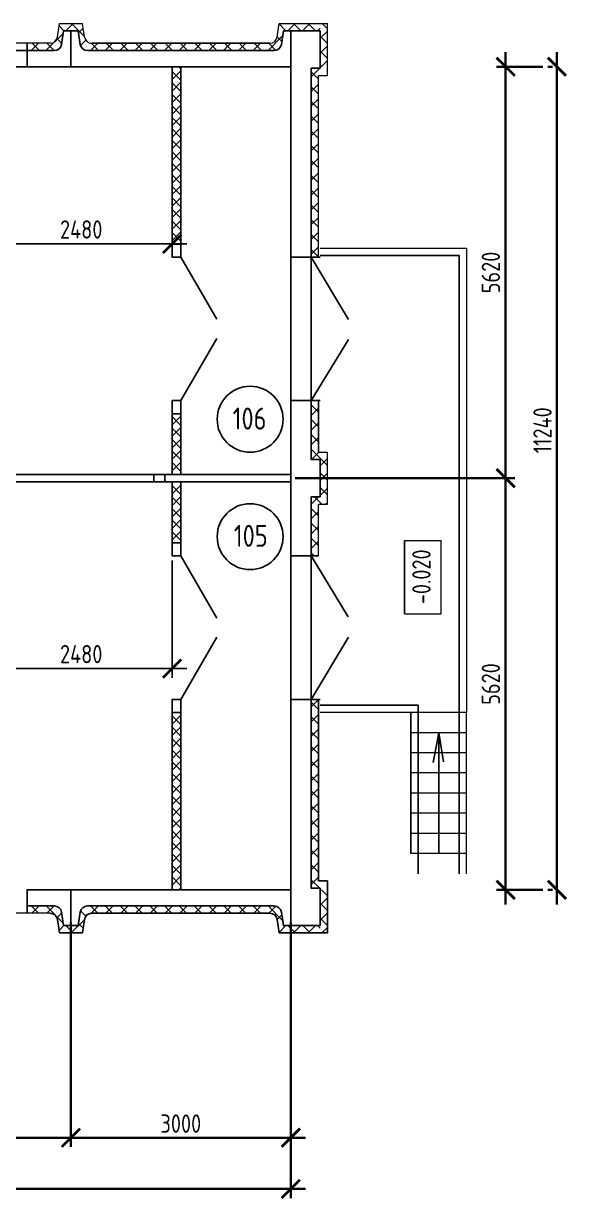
# Model space of a CAD drawing. Extents: x 16310088 to 16425637, y -218501 to -177893.
# Drawn here: x 16345804 to 16353230, y -197770 to -181711 of the extents above; entities that cross this region are included whole.
import ezdxf

# ---------------------------------------------------------------- set-up
doc = ezdxf.new("R2010")
doc.units = 0
doc.linetypes.add('JIS_08_11', pattern=[12.799999999999999, 11, -0.6, 0.6, -0.6])
doc.layers.get('0').update_dxf_attribs({"color": 250})
doc.layers.get('Defpoints').update_dxf_attribs({"color": 250})
for name, color, linetype, lineweight in [('Оси', 250, 'JIS_08_11', 9), ('Размеры', 250, 'Continuous', 15), ('Стена', 252, 'Continuous', 40), ('эл_оборудование', 7, 'Continuous', 18)]:
    doc.layers.add(name, color=color, linetype=linetype, lineweight=lineweight)
doc.styles.add('GOST 2.304', font='CS_Gost2304.shx')
doc.linetypes.add('ограждение1', pattern='A,6.349999999999999,-2.54,[133,ltypeshp.shx,S=2.54,R=0,X=-2.54,Y=0],-2.54,25.4', length=36.83)
doc.dimstyles.new('SPDS', dxfattribs={"dimscale": 100, "dimtxt": 2.5, "dimasz": 2.5, "dimexe": 1.25, "dimexo": 0.625, "dimtad": 1, "dimdec": 0, "dimrnd": 0.001, "dimtxsty": 'GOST 2.304', "dimblk": 'ARCHTICK', "dimblk1": 'ARCHTICK', "dimblk2": 'ARCHTICK', "dimcen": 2.5, "dimdle": 2, "dimadec": 0, "dimazin": 2, "dimtfac": 0.75, "dimtdec": 4, "dimtmove": 1, "dimatfit": 3, "dimfxl": 1, "dimtolj": 1, "dimarcsym": 1})

# ---------------------------------------------------------------- blocks, each defined once
blk = doc.blocks.new('_ArchTick')
at = {"color": 0, "linetype": 'ByBlock', "const_width": 0.15}
blk.add_lwpolyline([(-0.5, -0.5), (0.5, 0.5)], dxfattribs=at)
blk = doc.blocks.new('*D288')
at = {"layer": 'Defpoints', "color": 0, "lineweight": 30, "ltscale": 100, "transparency": 16777216}
for p in [(39176.50081976329, 2200.000076459255), (21176.50081749843, 1500.000074939569), (39176.50081976329, 1500.000072325463)]:
    blk.add_point(p, dxfattribs=at)
at = {"layer": 'Размеры', "color": 0, "lineweight": -2, "ltscale": 100, "transparency": 16777216}
for p, q in [((39176.50081976329, 2137.500076459255), (39176.50081976329, 1375.000072325463)), ((20976.50081749843, 1500.000072325463), (39376.50081976329, 1500.000072325463)), ((21176.50081749843, 1437.500074939569), (21176.50081749843, 1375.000072325463))]:
    blk.add_line(p, q, dxfattribs=at)
at = {"layer": 'Размеры', "color": 0, "lineweight": -2, "ltscale": 100, "transparency": 16777216, "xscale": 250, "yscale": 250, "zscale": 250, "rotation": 180}
blk.add_blockref('_ArchTick', (21176.50081749843, 1500.000072325463), dxfattribs=at)
at = {"layer": 'Размеры', "color": 0, "lineweight": -2, "ltscale": 100, "transparency": 16777216, "xscale": 250, "yscale": 250, "zscale": 250}
blk.add_blockref('_ArchTick', (39176.50081976329, 1500.000072325463), dxfattribs=at)
at = {"layer": 'Размеры', "color": 0, "ltscale": 100, "transparency": 16777216, "insert": (31476.97294972115, 1687.500072325463), "char_height": 250, "attachment_point": 5, "style": 'GOST 2.304'}
blk.add_mtext('\\A1;18000', dxfattribs=at)
blk = doc.blocks.new('*D374')
at = {"layer": 'Defpoints', "color": 0, "lineweight": -3, "ltscale": 100, "transparency": 16777216}
for p in [(39176.50082082371, 5200.000074969023), (36176.50081982883, 3200.000076459255), (36176.50081982883, 2200.000076459255)]:
    blk.add_point(p, dxfattribs=at)
at = {"layer": 'Размеры', "color": 0, "lineweight": -2, "ltscale": 100, "transparency": 16777216}
for p, q in [((39176.50082082371, 5137.500074969023), (39176.50082082371, 2075.000076459255)), ((36176.50081982883, 3137.500076459255), (36176.50081982883, 2075.000076459255)), ((39376.50082082371, 2200.000076459255), (35976.50081982883, 2200.000076459255))]:
    blk.add_line(p, q, dxfattribs=at)
at = {"layer": 'Размеры', "color": 0, "lineweight": -2, "ltscale": 100, "transparency": 16777216, "xscale": 250, "yscale": 250, "zscale": 250, "rotation": 180}
blk.add_blockref('_ArchTick', (36176.50081982883, 2200.000076459255), dxfattribs=at)
at = {"layer": 'Размеры', "color": 0, "lineweight": -2, "ltscale": 100, "transparency": 16777216, "xscale": 250, "yscale": 250, "zscale": 250}
blk.add_blockref('_ArchTick', (39176.50082082371, 2200.000076459255), dxfattribs=at)
at = {"layer": 'Размеры', "color": 0, "ltscale": 100, "transparency": 16777216, "insert": (37676.50082032627, 2392.677745988919), "char_height": 250, "attachment_point": 5, "style": 'GOST 2.304'}
blk.add_mtext('\\A1;3000', dxfattribs=at)
blk = doc.blocks.new('*D290')
at = {"layer": 'Defpoints', "color": 0, "lineweight": 30, "ltscale": 100, "transparency": 16777216}
for p in [(42810.78696841188, 16825.6177195349), (42810.78696793329, 5585.617719458183), (42810.78696745471, 5585.617719458183)]:
    blk.add_point(p, dxfattribs=at)
at = {"layer": 'Размеры', "color": 0, "lineweight": -2, "ltscale": 100, "transparency": 16777216}
for p, q in [((42810.78696745471, 17025.6177195349), (42810.78696745471, 5385.617719458183)), ((42748.28696841187, 16825.6177195349), (42685.78696745471, 16825.6177195349)), ((42748.28696793329, 5585.617719458183), (42685.78696745471, 5585.617719458183))]:
    blk.add_line(p, q, dxfattribs=at)
at = {"layer": 'Размеры', "color": 0, "lineweight": -2, "ltscale": 100, "transparency": 16777216, "xscale": 250, "yscale": 250, "zscale": 250}
for p, rotation in [((42810.78696745471, 16825.6177195349), 90), ((42810.78696745471, 5585.617719458183), 270)]:
    blk.add_blockref('_ArchTick', p, dxfattribs=dict(at, rotation=rotation))
at = {"layer": 'Размеры', "color": 0, "ltscale": 100, "transparency": 16777216, "insert": (42613.60438871456, 11860.55770026138), "char_height": 250, "attachment_point": 5, "rotation": 90, "style": 'GOST 2.304'}
blk.add_mtext('\\A1;11240', dxfattribs=at)
blk = doc.blocks.new('*D375')
at = {"layer": 'Defpoints', "color": 0, "lineweight": -3, "ltscale": 100, "transparency": 16777216}
for p in [(42110.78696729568, 11205.61771945818), (42110.78696745471, 5585.617719458183), (42680.24909950467, 5585.617719458183)]:
    blk.add_point(p, dxfattribs=at)
at = {"layer": 'Размеры', "color": 0, "lineweight": -2, "ltscale": 100, "transparency": 16777216}
for p, q in [((42110.78696745471, 11405.61771945818), (42110.78696745471, 5385.617719458183)), ((42173.28696729569, 11205.61771945818), (42235.7869674547, 11205.61771945818)), ((42617.74909950466, 5585.617719458183), (41985.78696745471, 5585.617719458183))]:
    blk.add_line(p, q, dxfattribs=at)
at = {"layer": 'Размеры', "color": 0, "lineweight": -2, "ltscale": 100, "transparency": 16777216, "xscale": 250, "yscale": 250, "zscale": 250}
for p, rotation in [((42110.78696745471, 11205.61771945818), 90), ((42110.78696745471, 5585.617719458183), 270)]:
    blk.add_blockref('_ArchTick', p, dxfattribs=dict(at, rotation=rotation))
at = {"layer": 'Размеры', "color": 0, "ltscale": 100, "transparency": 16777216, "insert": (41908.42671918488, 8395.617719458192), "char_height": 250, "attachment_point": 5, "rotation": 90, "style": 'GOST 2.304'}
blk.add_mtext('\\A1;5620', dxfattribs=at)
blk = doc.blocks.new('*D291')
at = {"layer": 'Defpoints', "color": 0, "lineweight": 30, "ltscale": 100, "transparency": 16777216}
for p in [(42680.26561232679, 16825.61771950952), (39176.50081760413, 11205.61771945818), (42110.78696729568, 11205.61771945818)]:
    blk.add_point(p, dxfattribs=at)
at = {"layer": 'Размеры', "color": 0, "lineweight": -2, "ltscale": 100, "transparency": 16777216}
for p, q in [((42110.78696729569, 17025.61771950952), (42110.78696729568, 11005.61771945818)), ((42617.7656123268, 16825.61771950952), (41985.78696729569, 16825.61771950952)), ((39239.00081760413, 11205.61771945818), (42235.78696729568, 11205.61771945818))]:
    blk.add_line(p, q, dxfattribs=at)
at = {"layer": 'Размеры', "color": 0, "lineweight": -2, "ltscale": 100, "transparency": 16777216, "xscale": 250, "yscale": 250, "zscale": 250}
for p, rotation in [((42110.78696729569, 16825.61771950952), 90), ((42110.78696729568, 11205.61771945818), 270)]:
    blk.add_blockref('_ArchTick', p, dxfattribs=dict(at, rotation=rotation))
at = {"layer": 'Размеры', "color": 0, "ltscale": 100, "transparency": 16777216, "insert": (41908.42671902586, 14015.61771948386), "char_height": 250, "attachment_point": 5, "rotation": 90, "style": 'GOST 2.304'}
blk.add_mtext('\\A1;5620', dxfattribs=at)
blk = doc.blocks.new('*D296')
at = {"layer": 'Defpoints', "color": 0, "lineweight": 30, "ltscale": 100, "transparency": 16777216}
for p in [(36176.50082099112, 5200.000075985677), (33176.50081999635, 3200.00007747591), (33176.50081999635, 2200.00007747591)]:
    blk.add_point(p, dxfattribs=at)
at = {"layer": 'Размеры', "color": 0, "lineweight": -2, "ltscale": 100, "transparency": 16777216}
for p, q in [((36176.50082099112, 5137.500075985677), (36176.50082099112, 2075.00007747591)), ((33176.50081999635, 3137.50007747591), (33176.50081999635, 2075.00007747591)), ((36376.50082099112, 2200.00007747591), (32976.50081999635, 2200.00007747591))]:
    blk.add_line(p, q, dxfattribs=at)
at = {"layer": 'Размеры', "color": 0, "lineweight": -2, "ltscale": 100, "transparency": 16777216, "xscale": 250, "yscale": 250, "zscale": 250, "rotation": 180}
blk.add_blockref('_ArchTick', (33176.50081999635, 2200.00007747591), dxfattribs=at)
at = {"layer": 'Размеры', "color": 0, "lineweight": -2, "ltscale": 100, "transparency": 16777216, "xscale": 250, "yscale": 250, "zscale": 250}
blk.add_blockref('_ArchTick', (36176.50082099112, 2200.00007747591), dxfattribs=at)
at = {"layer": 'Размеры', "color": 0, "ltscale": 100, "transparency": 16777216, "insert": (34676.50082049373, 2392.677747005574), "char_height": 250, "attachment_point": 5, "style": 'GOST 2.304'}
blk.add_mtext('\\A1;3000', dxfattribs=at)
blk = doc.blocks.new('*D325')
at = {"layer": 'Defpoints', "color": 0, "lineweight": -3, "ltscale": 100, "transparency": 16777216}
for p in [(16347831.96433274, -183666.2211758635), (16347831.96433274, -184721.2311514555), (16345351.96354278, -185087.0123985069)]:
    blk.add_point(p, dxfattribs=at)
at = {"layer": 'эл_оборудование', "color": 0, "lineweight": -2, "ltscale": 100, "transparency": 16777216}
for p, q in [((16347831.96433274, -183728.7211758635), (16347831.96433274, -184846.2311514555)), ((16345351.96354278, -185024.5123985069), (16345351.96354278, -184596.2311514555)), ((16345151.96354278, -184721.2311514555), (16348031.96433274, -184721.2311514555))]:
    blk.add_line(p, q, dxfattribs=at)
at = {"layer": 'эл_оборудование', "color": 0, "lineweight": -2, "ltscale": 100, "transparency": 16777216, "xscale": 250, "yscale": 250, "zscale": 250, "rotation": 180}
blk.add_blockref('_ArchTick', (16345351.96354278, -184721.2311514555), dxfattribs=at)
at = {"layer": 'эл_оборудование', "color": 0, "lineweight": -2, "ltscale": 100, "transparency": 16777216, "xscale": 250, "yscale": 250, "zscale": 250}
blk.add_blockref('_ArchTick', (16347831.96433274, -184721.2311514555), dxfattribs=at)
at = {"layer": 'эл_оборудование', "color": 0, "ltscale": 100, "transparency": 16777216, "insert": (16346591.96393776, -184524.0485727153), "char_height": 250, "attachment_point": 5, "style": 'GOST 2.304'}
blk.add_mtext('\\A1;2480', dxfattribs=at)
blk = doc.blocks.new('*D327')
at = {"layer": 'Defpoints', "color": 0, "lineweight": -3, "ltscale": 100, "transparency": 16777216}
for p in [(16347831.96352781, -188981.0487169959), (16345351.96354279, -189632.0058521066), (16347831.96352781, -190520.1181562073)]:
    blk.add_point(p, dxfattribs=at)
at = {"layer": 'эл_оборудование', "color": 0, "lineweight": -2, "ltscale": 100, "transparency": 16777216}
for p, q in [((16347831.96352781, -189043.5487169959), (16347831.96352781, -190645.1181562074)), ((16345351.96354279, -189694.5058521066), (16345351.96354279, -190645.1181562074)), ((16345151.96354279, -190520.1181562073), (16348031.96352781, -190520.1181562073))]:
    blk.add_line(p, q, dxfattribs=at)
at = {"layer": 'эл_оборудование', "color": 0, "lineweight": -2, "ltscale": 100, "transparency": 16777216, "xscale": 250, "yscale": 250, "zscale": 250, "rotation": 180}
blk.add_blockref('_ArchTick', (16345351.96354279, -190520.1181562073), dxfattribs=at)
at = {"layer": 'эл_оборудование', "color": 0, "lineweight": -2, "ltscale": 100, "transparency": 16777216, "xscale": 250, "yscale": 250, "zscale": 250}
blk.add_blockref('_ArchTick', (16347831.96352781, -190520.1181562073), dxfattribs=at)
at = {"layer": 'эл_оборудование', "color": 0, "ltscale": 100, "transparency": 16777216, "insert": (16346591.9635353, -190322.9355774672), "char_height": 250, "attachment_point": 5, "style": 'GOST 2.304'}
blk.add_mtext('\\A1;2480', dxfattribs=at)
blk = doc.blocks.new('A$C266D59E8')
at = {"lineweight": 25, "ltscale": 100}
h = blk.add_hatch(dxfattribs=at)
h.set_pattern_fill('ANSI37', color=256, scale=35, angle=180, style=0)
h.set_pattern_definition([(225, (37609.98777422542, 11822.30752704304), (78.57724105935506, -78.5772410593551), []), (315, (37609.98777422542, 11822.30752704304), (78.5772410593551, 78.57724105935506), [])])
h.paths.add_polyline_path([(37556.50080931047, 12087.07243462477), (37556.50080931303, 11255.61771945806), (37676.50080931303, 11255.61771945806), (37676.50080931094, 12087.07243462477)])
h.paths.add_polyline_path([(37556.50081086811, 11155.61771945806), (37556.50081087067, 10324.16299974278), (37676.50080931303, 10324.16299974278), (37676.50081086811, 11155.61771945806)])
h.paths.add_polyline_path([(37556.50081087544, 8007.072436904651), (37556.50081088185, 5585.61771957029), (37676.50081088185, 5585.617719565984), (37676.50081087544, 8007.072436904651)])
h.paths.add_polyline_path([(37676.50080930535, 14404.1629974629), (37557.00673043332, 14404.1629974629), (37556.50080929255, 16825.61771945807), (37676.5008092993, 16824.44973167183)])
h = blk.add_hatch(dxfattribs=at)
h.set_pattern_fill('ANSI37', color=256, scale=45, angle=90, style=0)
h.set_pattern_definition([(135, (-309694.0311443361, 131247.1895174138), (-101.027881362028, -101.0278813620279), []), (225, (-309694.0311443361, 131247.1895174138), (101.0278813620279, -101.027881362028), [])])
h.paths.add_polyline_path([(39556.50081760413, 10850.61771945806), (39676.50081760413, 10850.61771945806), (39676.50081760413, 11560.61771945818), (39556.50081760413, 11560.61771945818), (39556.50081760401, 12265.61771945807), (39456.50081760413, 12265.61771945807), (39456.50081760413, 11460.6177194583), (39576.50081760413, 11460.61771945807), (39576.50081760413, 10950.61771945806), (39456.50081760413, 10950.61771945806), (39456.50081760413, 10145.6304130353), (39556.50081760401, 10145.61771945818)])
h = blk.add_hatch(dxfattribs=at)
h.set_pattern_fill('ANSI37', color=256, scale=45, angle=90, style=0)
h.set_pattern_definition([(225, (39621.58887714963, 5184.726565025631), (-101.027881362028, 101.0278813620279), []), (135, (39621.58887714963, 5184.726565025631), (101.0278813620279, 101.027881362028), [])])
h.paths.add_polyline_path([(39576.50081760413, 4995.625718320487), (39576.50081760413, 5585.617719458183), (39676.50081760413, 5585.617719458183), (39676.50081760413, 4995.625718320487)])
h.paths.add_polyline_path([(39456.50081760413, 5605.617719458183), (39456.50081760413, 8185.617719458183), (39556.50081760413, 8185.617719458183), (39556.50081760413, 5705.617719458183), (39576.50081760413, 5705.617719458183), (39576.50081760413, 5605.617719458183)])
at = {"layer": 'Размеры', "ltscale": 100}
h = blk.add_hatch(dxfattribs=at)
h.set_pattern_fill('ANSI37', color=256, scale=45, angle=90, style=0)
h.set_pattern_definition([(135, (-309694.0311443361, 109743.07326973), (-101.027881362028, -101.0278813620279), []), (225, (-309694.0311443361, 109743.07326973), (101.0278813620279, -101.027881362028), [])])
h.paths.add_polyline_path([(39018.8095438506, 17415.60972059576), (38991.45326739013, 17230.95485448686, -0.3717627224257313), (38892.53292115475, 17145.60972059588), (36460.46871405351, 17145.60972059588, -0.3717627224257585), (36361.54836781812, 17230.95485448686), (36334.19209135766, 17415.60972059576), (36018.8095438506, 17415.60972059576), (35991.45326739013, 17230.95485448686, -0.371762722425745), (35892.53292115475, 17145.60972059588), (35576.5105653865, 17145.60972059588), (35576.50081760413, 17045.61771945818), (35950.22419490828, 17045.61771945818, 0.3717627224257456), (36049.14454114356, 17130.96285334916), (36076.50081760413, 17315.61771945806), (36176.50081760413, 17315.61771945806), (36276.50081760413, 17315.61771945806), (36303.8570940647, 17130.96285334916, 0.3717627224257584), (36402.77744030009, 17045.61771945807), (38950.22419490817, 17045.61771945818, 0.3717627224256445), (39049.14454114344, 17130.96285334916), (39076.50081760413, 17315.61771945806), (39176.50081760413, 17315.61771945806), (39576.50081760413, 17315.61771945806), (39576.50081760413, 17415.60972059576)])
h.paths.add_polyline_path([(33018.8095438506, 17415.60972059576), (32991.45326739013, 17230.95485448686, -0.3717627224257463), (32892.53292115475, 17145.60972059588), (30460.46871405351, 17145.60972059588, -0.3717627224257455), (30361.54836781812, 17230.95485448686), (30334.19209135766, 17415.60972059576), (30018.8095438506, 17415.60972059576), (29991.45326739014, 17230.95485448686, -0.3717627224257477), (29892.53292115475, 17145.60972059588), (27460.46871405351, 17145.60972059588, -0.3717627224257455), (27361.54836781812, 17230.95485448686), (27334.19209135766, 17415.60972059576), (27216.14373988286, 17415.60972059576), (27175.23602177901, 17415.60972059576), (27075.23602177901, 17415.60972059576), (27018.8095438506, 17415.60972059576), (26991.45326739014, 17230.95485448686, -0.3717627224260742), (26892.53292115464, 17145.60972059588), (24869.63508777227, 17146.01965389249, -0.0497225795453374), (24805.8741087896, 17045.61771945807), (26576.50081760413, 17045.61771945818), (26950.22419490828, 17045.61771945818, 0.3717627224257431), (27049.14454114356, 17130.96285334916), (27076.50081760413, 17315.61771945806), (27176.50081760413, 17315.61771945806), (27276.50081760413, 17315.61771945806), (27303.8570940647, 17130.96285334916, 0.3717627224257623), (27402.77744030009, 17045.61771945807), (29950.22419490828, 17045.61771945818, 0.3717627224257275), (30049.14454114356, 17130.96285334916), (30076.50081760413, 17315.61771945806), (30176.50081760413, 17315.61771945806), (30276.50081760413, 17315.61771945806), (30303.8570940647, 17130.96285334916, 0.3717627224257623), (30402.7774403001, 17045.61771945807), (32950.22419490828, 17045.61771945818, 0.3717627224257327), (33049.14454114356, 17130.96285334916), (33076.50081760413, 17315.61771945806), (33176.50081760413, 17315.61771945806), (33276.50081760413, 17315.61771945806), (33303.85709406471, 17130.96285334916, 0.3717627224257443), (33402.77744030009, 17045.61771945807), (33776.50081760413, 17045.61771945807), (33776.5105653865, 17145.60972059588), (33460.46871405351, 17145.60972059588, -0.3717627224257443), (33361.54836781812, 17230.95485448686), (33334.19209135766, 17415.60972059576)])
h = blk.add_hatch(dxfattribs=at)
h.set_pattern_fill('ANSI37', color=256, scale=45, angle=90, style=0)
h.set_pattern_definition([(135, (39621.58887714963, 17226.50887389062), (-101.027881362028, -101.0278813620279), []), (225, (39621.58887714963, 17226.50887389062), (101.0278813620279, -101.027881362028), [])])
h.paths.add_polyline_path([(39576.50081760413, 17415.60972059576), (39576.50081760413, 16825.61771945807), (39676.50081760413, 16825.61771945807), (39676.50081760413, 17415.60972059576)])
h.paths.add_polyline_path([(39456.50081760413, 16805.61771945806), (39456.50081760413, 14225.61771945806), (39556.50081760413, 14225.61771945806), (39556.50081760413, 16705.61771945807), (39576.50081760413, 16705.61771945807), (39576.50081760413, 16805.61771945806)])
h = blk.add_hatch(dxfattribs=at)
h.set_pattern_fill('ANSI37', color=256, scale=45, angle=90, style=0)
h.set_pattern_definition([(225, (-309694.0311443361, -87331.83783081372), (-101.027881362028, 101.0278813620279), []), (135, (-309694.0311443361, -87331.83783081372), (101.0278813620279, 101.027881362028), [])])
h.paths.add_polyline_path([(39018.8095438506, 4995.625718320487), (38991.45326739013, 5180.280584429274, 0.3717627224257313), (38892.53292115475, 5265.625718320371), (36460.46871405351, 5265.625718320371, 0.3717627224257585), (36361.54836781812, 5180.280584429274), (36334.19209135766, 4995.625718320487), (36018.8095438506, 4995.625718320487), (35991.45326739013, 5180.280584429274, 0.371762722425745), (35892.53292115475, 5265.625718320371), (35576.5105653865, 5265.625718320371), (35576.50081760413, 5365.617719458067), (35950.22419490828, 5365.617719458067, -0.3717627224257456), (36049.14454114356, 5280.272585566971), (36076.50081760413, 5095.617719458183), (36176.50081760413, 5095.617719458183), (36276.50081760413, 5095.617719458183), (36303.8570940647, 5280.272585567087, -0.3717627224257584), (36402.77744030009, 5365.617719458183), (38950.22419490817, 5365.617719458067, -0.3717627224256445), (39049.14454114344, 5280.272585567087), (39076.50081760413, 5095.617719458183), (39176.50081760413, 5095.617719458183), (39576.50081760413, 5095.617719458183), (39576.50081760413, 4995.625718320487)])
h.paths.add_polyline_path([(33018.8095438506, 4995.625718320487), (32991.45326739013, 5180.280584429274, 0.3717627224257463), (32892.53292115475, 5265.625718320371), (30460.46871405351, 5265.625718320371, 0.3717627224257455), (30361.54836781812, 5180.280584429274), (30334.19209135766, 4995.625718320487), (30018.8095438506, 4995.625718320487), (29991.45326739014, 5180.280584429274, 0.3717627224257477), (29892.53292115475, 5265.625718320371), (27460.46871405351, 5265.625718320371, 0.3717627224257455), (27361.54836781812, 5180.280584429274), (27334.19209135766, 4995.625718320487), (27216.14373988286, 4995.625718320487), (27175.23602177901, 4995.625718320487), (27075.23602177901, 4995.625718320487), (27018.8095438506, 4995.625718320487), (26991.45326739014, 5180.280584429274, 0.3717627224260742), (26892.53292115464, 5265.625718320371), (24869.63508777227, 5265.215785023872, 0.0497225795453374), (24805.8741087896, 5365.617719458183), (26576.50081760413, 5365.617719458067), (26950.22419490828, 5365.617719458067, -0.3717627224257431), (27049.14454114356, 5280.272585566971), (27076.50081760413, 5095.617719458183), (27176.50081760413, 5095.617719458183), (27276.50081760413, 5095.617719458183), (27303.8570940647, 5280.272585567087, -0.3717627224257623), (27402.77744030009, 5365.617719458183), (29950.22419490828, 5365.617719458067, -0.3717627224257275), (30049.14454114356, 5280.272585566971), (30076.50081760413, 5095.617719458183), (30176.50081760413, 5095.617719458183), (30276.50081760413, 5095.617719458183), (30303.8570940647, 5280.272585567087, -0.3717627224257623), (30402.7774403001, 5365.617719458183), (32950.22419490828, 5365.617719458067, -0.3717627224257327), (33049.14454114356, 5280.272585566971), (33076.50081760413, 5095.617719458183), (33176.50081760413, 5095.617719458183), (33276.50081760413, 5095.617719458183), (33303.85709406471, 5280.272585567087, -0.3717627224257443), (33402.77744030009, 5365.617719458183), (33776.50081760413, 5365.617719458183), (33776.5105653865, 5265.625718320371), (33460.46871405351, 5265.625718320371, 0.3717627224257443), (33361.54836781812, 5180.280584429274), (33334.19209135766, 4995.625718320487)])
at = {"lineweight": 25, "ltscale": 100}
for p, q in [((35576.50081760413, 17045.61771945818), (33776.50081760413, 17045.61771945807)), ((35576.50081088184, 17045.61771945807), (35576.51057307166, 17145.75751097652)), ((35576.50081760413, 16825.61771945807), (33776.50081760413, 16825.61771945807)), ((38166.50080995565, 13376.91282260395), (37676.50081059616, 14225.61771719681)), ((39456.50081761903, 14225.61771943292), (39963.28991809231, 13373.67726075207)), ((39456.50081760413, 11460.61771945807), (39456.50081760413, 13596.92366489826)), ((38166.50080995565, 13114.32261377631), (37676.50081059616, 12265.61771918356)), ((39456.50081760413, 12265.61771945807), (39963.28991807625, 13098.55817809992)), ((39456.50081760413, 12265.61771945807), (39576.50081760413, 12265.61771945807)), ((39556.50081760401, 12265.61771945807), (39556.50081760413, 11560.61771945818)), ((29876.50082670129, 11255.61771945807), (39176.50081760413, 11255.61771945806)), ((29876.50082670129, 11255.61771945806), (39176.50081764371, 11255.61771945806)), ((29876.50082670129, 11155.61771945806), (39176.50081764371, 11155.61771945806)), ((39456.50081760413, 9477.399320165276), (39456.50081760413, 10950.61771945806)), ((38166.50081152062, 9296.912822590908), (37676.50081216102, 10145.61771718377)), ((39176.50081760413, 8185.617719458183), (39176.50081760413, 10145.6177194583)), ((39456.14412970608, 10145.63045831176), (39962.9332301782, 9312.689999669792)), ((39456.50081760413, 5605.617719458183), (39456.50081760413, 9477.399320165276)), ((38166.50081152062, 9034.322613763274), (37676.50081216102, 8185.617719170521)), ((39456.50081760413, 8185.617719458183), (39963.28991807637, 9037.558178100035)), ((39456.50081760413, 8185.617719458183), (39576.50081760413, 8185.617719458183)), ((39556.50081760401, 8185.617719458183), (39556.50081760413, 5705.617719458183)), ((39556.50081760413, 8185.617719458183), (39556.50081760413, 5705.617719458183)), ((39556.50081760413, 5705.617719458183), (39676.50081760413, 5705.617719458183)), ((39556.50081760413, 5705.617719458183), (39676.50081760413, 5705.617719458183)), ((39676.50081760413, 4995.617719458183), (39676.50081760413, 5705.617719458067)), ((39676.50081760413, 5705.617719458183), (39676.50081760413, 4995.625718320487)), ((35576.49106982176, 5265.625718320254), (35576.50083201158, 5365.765509838704)), ((35991.45326739013, 5180.28058442939), (36018.8095438506, 4995.625718320487)), ((36361.54836781812, 5180.28058442939), (36334.19209135766, 4995.625718320487)), ((36446.98349604756, 5265.625718320487), (38892.53292115475, 5265.625718320371)), ((38991.45326739013, 5180.28058442939), (39018.8095438506, 4995.625718320487)), ((36018.8095438506, 4995.625718320487), (36334.19209135766, 4995.625718320487)), ((36018.8095438506, 4995.625718320487), (36118.8095438506, 4995.625718320487)), ((36175.23602177902, 4995.625718320487), (36275.23602177901, 4995.625718320487)), ((39018.8095438506, 4995.625718320487), (39676.50081760413, 4995.625718320487))]:
    blk.add_line(p, q, dxfattribs=at)
at = {"linetype": 'ограждение1', "ltscale": 10}
blk.add_line((40916.50081760413, 5805.617719458067), (40916.50081760413, 8105.617719458067), dxfattribs=at)
at = {"ltscale": 100}
for p, q in [((40816.50081760413, 6080.617719458067), (40816.50081760413, 8005.617719458067)), ((41196.50081760413, 7730.617719458067), (41122.71013026335, 7323.244392528781)), ((41122.71013026335, 7323.244392528781), (41196.50081760413, 7730.617719458067)), ((41196.50081760413, 6080.617719458067), (41196.50081760413, 7730.617719458067)), ((41196.50081760413, 7730.617719458067), (41263.84577627922, 7333.334225706641))]:
    blk.add_line(p, q, dxfattribs=at)
at = {"lineweight": 25, "ltscale": 100}
for points in [[(35576.50081760413, 17045.61771945818), (35950.22419490817, 17045.61771945818, 0.371762722425728), (36049.14454114356, 17130.96285334916), (36076.50081760413, 17315.61771945806), (36176.50081760413, 17315.61771945806), (36176.50081760413, 16825.61771945807), (35576.50081760413, 16825.61771945807)], [(39049.14454114344, 17130.96285334916), (39076.50081760413, 17315.61771945806), (39176.50081760413, 17315.61771945806), (39176.50081760413, 16825.61771945807), (36176.50081760413, 16825.61771945807), (36176.50081760413, 17315.61771945806), (36276.50081760413, 17315.61771945806), (36303.8570940647, 17130.96285334916, 0.3717627224257495), (36402.77744030009, 17045.61771945807), (38950.22419490805, 17045.61771945818, 0.371762722425728)], [(35576.50081760413, 5365.617719458067), (35950.22419490817, 5365.617719458067, -0.371762722425728), (36049.14454114356, 5280.272585567087), (36076.50081760413, 5095.617719458183), (36176.50081760413, 5095.617719458183), (36176.50081760413, 5585.617719458183), (35576.50081760413, 5585.617719458183)], [(39049.14454114344, 5280.272585567087), (39076.50081760413, 5095.617719458183), (39176.50081760413, 5095.617719458183), (39176.50081760413, 5585.617719458183), (36176.50081760413, 5585.617719458183), (36176.50081760413, 5095.617719458183), (36276.50081760413, 5095.617719458183), (36303.8570940647, 5280.272585567087, -0.3717627224257495), (36402.77744030009, 5365.617719458183), (38950.22419490805, 5365.617719458067, -0.371762722425728)]]:
    blk.add_lwpolyline(points, format="xyb", close=True, dxfattribs=at)
for points in [[(39456.50081760413, 14225.61771945806), (39456.50081760413, 16805.61771945806), (39576.50081760413, 16805.61771945806), (39576.50081760413, 17315.61771945806), (39176.50081760413, 17315.61771945806), (39176.50081760413, 14225.61771945806)], [(35576.50081088184, 17045.61771945807), (35576.50081085857, 16825.61771945807)], [(37556.5008093057, 14225.61771946365), (37556.5008092993, 16824.44973167183)], [(37676.5008093057, 14225.61771946365), (37676.5008092993, 16824.44973167183)], [(37556.50081087487, 14225.61771946365), (37676.50081087742, 14225.61771946365)], [(39176.50081760413, 14225.61771945806), (39456.50081760413, 14225.61771945806)], [(37556.50080931303, 11255.61771945806), (37556.50080931047, 12265.61771946365)], [(37556.50081087487, 12265.61771946365), (37676.50081087742, 12265.61771946365)], [(37556.50081087487, 12265.61771946365), (37676.50081087742, 12265.61771946365)], [(37676.50080931303, 11255.61771945806), (37676.50080931047, 12265.61771946365)], [(39176.50081760413, 12265.61771945807), (39176.50081760413, 10145.6177194583)], [(39176.50081760413, 12265.61771945807), (39456.50081760413, 12265.61771945807)], [(39456.50081760413, 10145.63045831176), (39456.50081760413, 10950.61771945806), (39576.50081760413, 10950.61771945806), (39576.50081760413, 11460.61771945807), (39456.50081760413, 11460.6177194583), (39456.50081760413, 12265.61771945807)], [(37306.50080936193, 11255.61771945411), (37306.50080935133, 11155.61771945411)], [(37456.50080936193, 11255.61771945411), (37456.50080935133, 11155.61771945411)], [(37556.50081087067, 10145.61771945061), (37556.50081086811, 11155.61771945806)], [(37676.50081087067, 10145.61771944503), (37676.50081086811, 11155.61771945806)], [(37556.50081087487, 10145.61771945061), (37676.50081088139, 10145.61771944503)], [(39176.50081760413, 10145.61771945818), (39456.50081760413, 10145.61771945818)], [(37556.50081088185, 5585.617719458067), (37556.50081088185, 5585.617719458067), (37556.50081087544, 8185.617719463655)], [(37556.50081087487, 8185.617719463655), (37676.50081087742, 8185.617719463655)], [(37676.50081088185, 5585.617719458067), (37676.50081088185, 5585.617719458067), (37676.50081087544, 8185.617719463655)], [(39176.50081760413, 8185.617719458183), (39176.50081760413, 5095.617719458183), (39576.50081760413, 5095.617719458183), (39576.50081760413, 5605.617719458183), (39456.50081760413, 5605.617719458183), (39456.50081760413, 8185.617719458183)], [(39176.50081760413, 8185.617719458183), (39456.50081760413, 8185.617719458183)]]:
    blk.add_lwpolyline(points, dxfattribs=at)
for points in [[(37676.50161693664, 14404.1629974629), (37676.50161693664, 14225.6177149039), (37556.50161548227, 14225.6177149039), (37556.50161548227, 14404.1629974629)], [(37676.50161710591, 12265.61771718378), (37676.50161710591, 12087.07243462477), (37556.50161565153, 12087.07243462477), (37556.50161565153, 12265.61771718378)], [(37676.50081216102, 10324.16299974278), (37676.50081216102, 10145.61771718377), (37556.50081070653, 10145.61771718377), (37556.50081070653, 10324.16299974278)], [(37676.50081233028, 8185.617719463655), (37676.50081233028, 8007.072436904651), (37556.50081087578, 8007.072436904651), (37556.50081087578, 8185.617719463655)]]:
    blk.add_lwpolyline(points, close=True, dxfattribs=at)
at = {"linetype": 'ограждение1', "ltscale": 10}
for points in [[(39576.50081760413, 14245.61771945807), (41476.50081760413, 14245.61771945807), (41476.50081760413, 5805.617719458067)], [(40916.50081760413, 8105.617719458067), (39576.50081760413, 8105.617719458067)]]:
    blk.add_lwpolyline(points, dxfattribs=at)
at = {"ltscale": 100}
for centre in [(38622.39506463683, 12011.21074459236), (38622.39506463683, 10407.6731640161)]:
    blk.add_circle(centre, 450, dxfattribs=at)
at = {"lineweight": 25, "ltscale": 100}
for centre, start, end in [((35892.53292115475, 5165.625718320371), 8.42696901928131, 90), ((36460.46871405351, 5165.625718320371), 90, 171.5730309807186), ((38892.53292115475, 5165.625718320371), 8.42696901928131, 90)]:
    blk.add_arc(centre, 99.99999999997091, start, end, dxfattribs=at)
at = {"layer": 'Оси', "linetype": 'ByBlock', "ltscale": 100}
for p, q in [((40728.88367098407, 10354.70056777529), (40728.88367098407, 9354.700567775288)), ((40728.88367098407, 9354.700567775288), (40728.88367098407, 10354.70056777529)), ((40728.88367098407, 10354.70056777529), (41228.88367098407, 10354.70056777529)), ((41228.88367098407, 9354.700567775288), (41228.88367098407, 10354.70056777529)), ((40728.88367098407, 9354.700567775288), (41228.88367098407, 9354.700567775288))]:
    blk.add_line(p, q, dxfattribs=at)
at = {"layer": 'Размеры', "ltscale": 100}
for p, q in [((35991.45326739013, 17230.95485448686), (36018.8095438506, 17415.60972059576)), ((36018.8095438506, 17415.60972059576), (36334.19209135766, 17415.60972059576)), ((36018.8095438506, 17415.60972059576), (36118.8095438506, 17415.60972059576)), ((36175.23602177902, 17415.60972059576), (36275.23602177901, 17415.60972059576)), ((36361.54836781812, 17230.95485448686), (36334.19209135766, 17415.60972059576)), ((38991.45326739013, 17230.95485448686), (39018.8095438506, 17415.60972059576)), ((39018.8095438506, 17415.60972059576), (39676.50081760413, 17415.60972059576)), ((39676.50081760413, 16705.61771945807), (39676.50081760413, 17415.60972059576)), ((35892.53292115475, 17145.60972059588), (33460.46871405351, 17145.60972059588)), ((36446.98349604756, 17145.60972059576), (38892.53292115475, 17145.60972059588)), ((38892.53292115475, 17145.60972059588), (36460.46871405351, 17145.60972059588)), ((39556.50081760413, 16705.61771945807), (39676.50081760413, 16705.61771945807)), ((39556.50081760413, 14225.61771945806), (39556.50081760413, 16705.61771945807)), ((39556.50081760413, 11560.61771945818), (39676.50081760413, 11560.61771945818)), ((39676.50081760413, 10850.61771945806), (39676.50081760413, 11560.61771945795)), ((39556.50081760401, 10145.61771945818), (39556.50081760413, 10850.61771945806)), ((39556.50081760413, 10850.61771945806), (39676.50081760413, 10850.61771945806)), ((41576.50081760412, 5805.617719458067), (41576.50081760412, 8005.617719458067)), ((41576.50081760412, 7730.617719458067), (40816.50081760413, 7730.617719458067)), ((41576.50081760412, 7455.617719458067), (40816.50081760413, 7455.617719458067)), ((41576.50081760412, 7180.617719458067), (40816.50081760413, 7180.617719458067)), ((41576.50081760412, 6905.617719458067), (40816.50081760413, 6905.617719458067)), ((41576.50081760412, 6630.617719458067), (40816.50081760413, 6630.617719458067)), ((41576.50081760412, 6355.617719458067), (40816.50081760413, 6355.617719458067)), ((41576.50081760412, 6080.617719458067), (40816.50081760413, 6080.617719458067)), ((35892.53292115475, 5265.625718320371), (33460.46871405351, 5265.625718320371))]:
    blk.add_line(p, q, dxfattribs=at)
blk.add_lwpolyline([(39576.50081760413, 14345.61771945807), (41576.50081760412, 14345.61771945807), (41576.50081760412, 8005.617719458067), (39576.50081760413, 8005.617719458067)], dxfattribs=at)
for centre, start, end in [((35892.53292115475, 17245.60972059588), 270, 351.5730309807187), ((36460.46871405351, 17245.60972059588), 188.4269690192813, 270), ((38892.53292115475, 17245.60972059588), 270, 351.5730309807187)]:
    blk.add_arc(centre, 99.99999999997091, start, end, dxfattribs=at)
at = {"layer": 'Стена', "lineweight": -3, "ltscale": 100}
for p, q in [((39176.50081760413, 12265.61771945807), (39176.50081760413, 14225.61771945806)), ((39456.50081760413, 13596.92366489826), (39456.50081760413, 14225.61771945806)), ((39456.50081760413, 14225.61771945806), (39576.50081760413, 14225.61771945806)), ((39456.14412970608, 10145.63045831176), (39556.50081760401, 10145.61771945818))]:
    blk.add_line(p, q, dxfattribs=at)
at = {"ltscale": 100, "char_height": 300, "attachment_point": 5, "style": 'GOST 2.304'}
for s, insert in [('\\A1;106', (38614.49852088816, 12020.17462032754)), ('\\A1;105', (38630.89695950493, 10419.41988236597))]:
    blk.add_mtext(s, dxfattribs=dict(at, insert=insert))
at = {"layer": 'Оси', "linetype": 'ByBlock', "ltscale": 100, "insert": (40961.35444530752, 9859.95034104993), "char_height": 250, "attachment_point": 5, "rotation": 89.99999999999993, "style": 'GOST 2.304'}
blk.add_mtext('\\A1;-0.020', dxfattribs=at)
at = {"layer": 'Размеры', "ltscale": 100}
for base, p1, p2, angle, picture, middle in [((42110.78696729568, 11205.61771945818), (42680.26561232679, 16825.61771950952), (39176.50081760413, 11205.61771945818), 90, '*D291', (41908.42671902586, 14015.61771948386)), ((42110.78696745471, 5585.617719458183), (42110.78696729568, 11205.61771945818), (42680.24909950467, 5585.617719458183), 90, '*D375', (41908.42671918488, 8395.617719458192)), ((33176.50081999635, 2200.00007747591), (36176.50082099112, 5200.000075985677), (33176.50081999635, 3200.00007747591), 180, '*D296', (34676.50082049373, 2392.677747005574)), ((36176.50081982883, 2200.000076459255), (39176.50082082371, 5200.000074969023), (36176.50081982883, 3200.000076459255), 180, '*D374', (37676.50082032627, 2392.677745988919))]:
    dim = blk.add_linear_dim(base=base, p1=p1, p2=p2, angle=angle, dimstyle='SPDS', dxfattribs=at)
    dim.commit()
    dim.dimension.update_dxf_attribs({"geometry": picture, "text_midpoint": middle})
dim = blk.add_linear_dim(base=(42810.78696745471, 5585.617719458183), p1=(42810.78696841188, 16825.6177195349), p2=(42810.78696793329, 5585.617719458183), angle=270, dimstyle='SPDS', dxfattribs=at)
dim.commit()
dim.dimension.update_dxf_attribs({"geometry": '*D290', "text_midpoint": (42810.78696745471, 11860.55770026138), "dimtype": 128})
dim = blk.add_linear_dim(base=(39176.50081976329, 1500.000072325463), p1=(21176.50081749843, 1500.000074939569), p2=(39176.50081976329, 2200.000076459255), dimstyle='SPDS', dxfattribs=at)
dim.commit()
dim.dimension.update_dxf_attribs({"geometry": '*D288', "text_midpoint": (31476.97294972115, 1500.000072325463), "dimtype": 128})

msp = doc.modelspace()

# ---------------------------------------------------------------- block references
at = {"color": 1, "lineweight": 30, "ltscale": 100}
msp.add_blockref('A$C266D59E8', (16310275.4627171, -199126.6664341797), dxfattribs=at)

# ---------------------------------------------------------------- dimensions: what is measured, and where the dimension line sits
at = {"layer": 'эл_оборудование', "ltscale": 100}
for base, p1, p2, picture, middle in [((16347831.96433274, -184721.2311514555), (16345351.96354278, -185087.0123985069), (16347831.96433274, -183666.2211758635), '*D325', (16346591.96393776, -184524.0485727153)), ((16347831.96352781, -190520.1181562073), (16345351.96354279, -189632.0058521066), (16347831.96352781, -188981.0487169959), '*D327', (16346591.9635353, -190322.9355774672))]:
    dim = msp.add_linear_dim(base=base, p1=p1, p2=p2, dimstyle='SPDS', dxfattribs=at)
    dim.commit()
    dim.dimension.update_dxf_attribs({"geometry": picture, "text_midpoint": middle})

doc.saveas('drawing.dxf')
